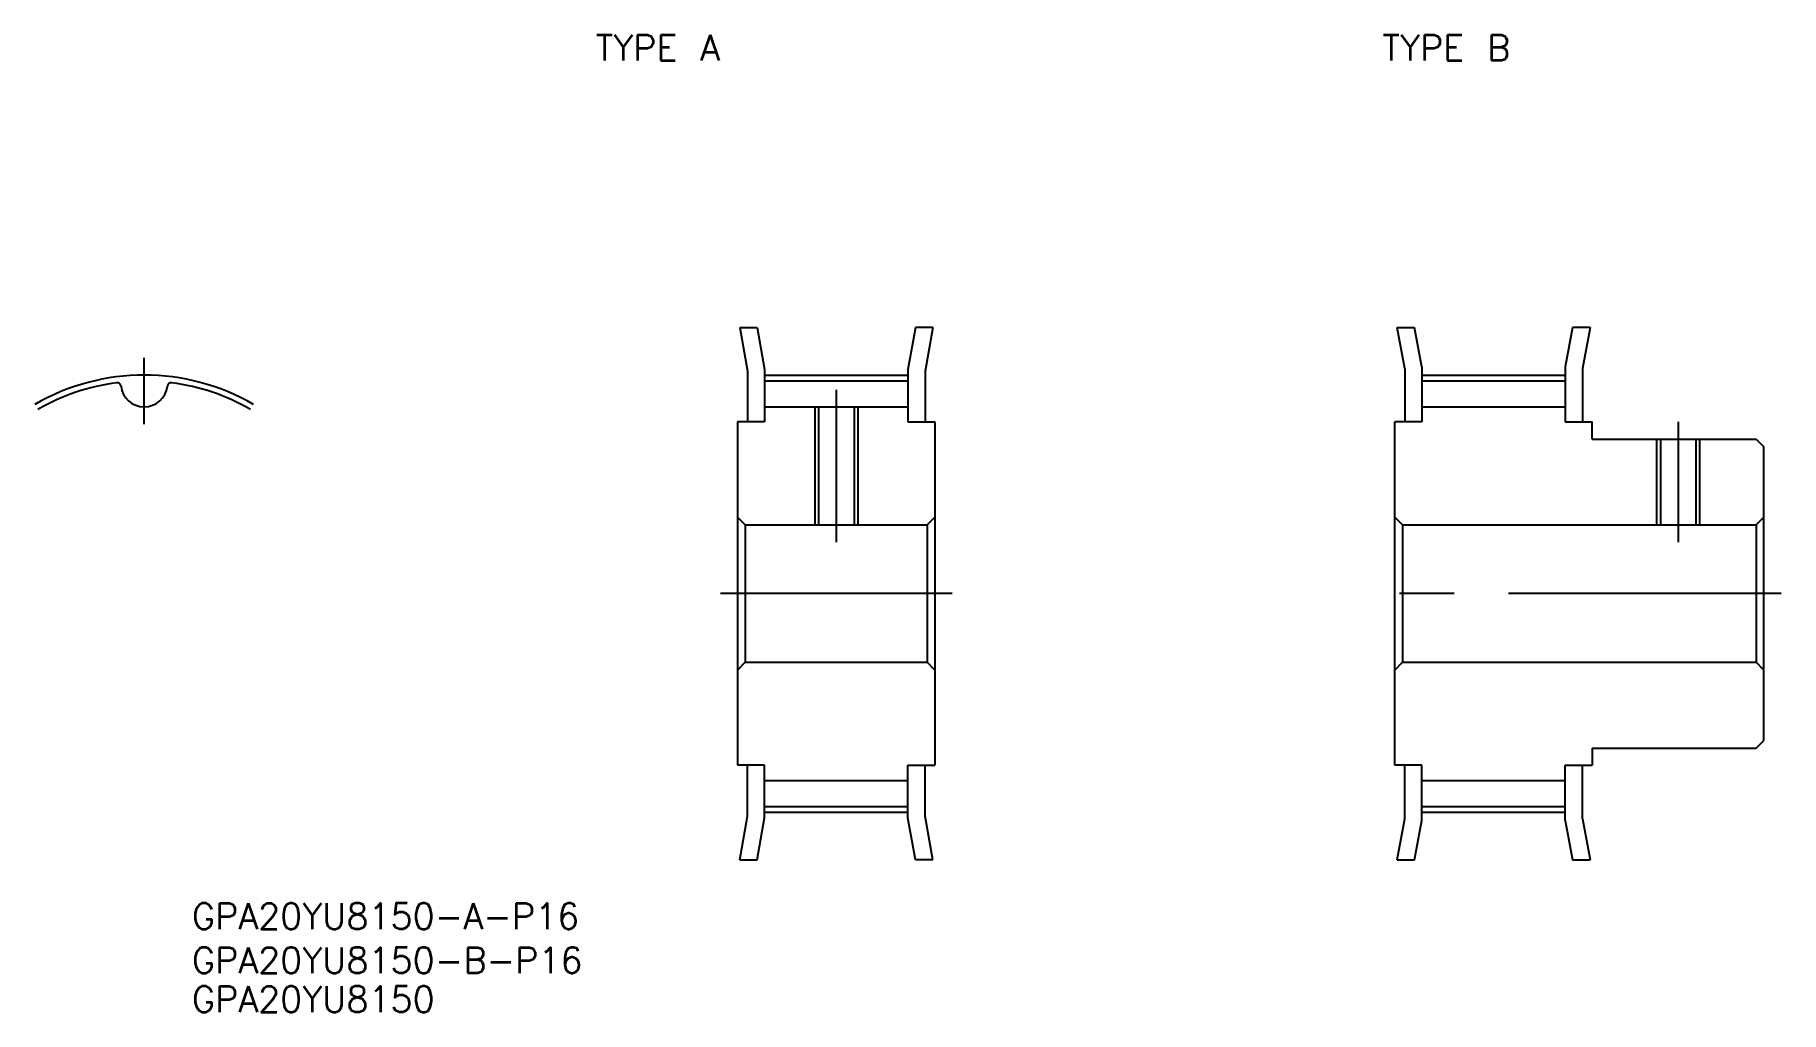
# Model space of a CAD drawing. Extents: x -13 to 191, y -49 to 65.
import ezdxf

# ---------------------------------------------------------------- set-up
doc = ezdxf.new("R2010")
doc.units = 0
doc.linetypes.add('CENTER', pattern=[50.8, 31.75, -6.35, 6.35, -6.35])
doc.layers.get('0').update_dxf_attribs({"linetype": 'CONTINUOUS'})
doc.layers.add('CENTER', color=1, linetype='CENTER')
doc.styles.get("Standard").update_dxf_attribs({"font": 'txt.shx', "height": 3, "bigfont": 'bigfont.shx'})

msp = doc.modelspace()

# ---------------------------------------------------------------- linework, layer by layer
at = {"color": 7, "linetype": 'CONTINUOUS'}
for p, q in [((69.39, 31), (71.42, 31)), ((69.39, 31), (70.29, 25.94)), ((71.42, 31), (72.29, 26.11)), ((89.86, 31), (88.99, 26.12)), ((91.89, 31), (89.86, 31)), ((91.89, 31), (90.99, 25.94)), ((145.98, 31), (148.01, 31)), ((146.88, 26.23), (145.98, 31)), ((148.88, 26.42), (148.01, 31)), ((166.44, 31), (165.58, 26.42)), ((168.48, 31), (166.44, 31)), ((168.48, 31), (167.58, 26.23)), ((70.29, 25.94), (70.29, 20)), ((72.29, 26.11), (72.29, 20)), ((72.29, 24.78), (88.99, 24.78)), ((88.99, 26.12), (88.99, 20)), ((90.99, 25.94), (90.99, 20)), ((146.88, 26.23), (146.88, 20)), ((148.88, 26.42), (148.88, 20)), ((148.88, 24.78), (165.58, 24.78)), ((165.58, 26.42), (165.58, 20)), ((167.58, 26.23), (167.58, 20)), ((72.29, 21.76), (88.99, 21.76)), ((78.57, 21.76), (78.57, 8)), ((82.71, 21.76), (82.71, 8)), ((148.88, 21.76), (165.58, 21.76)), ((69.14, 20), (69.14, -20)), ((72.29, 20), (69.14, 20)), ((88.99, 20), (92.14, 20)), ((92.14, 20), (92.14, -20)), ((145.73, -20), (145.73, 20)), ((148.88, 20), (145.73, 20)), ((165.58, 20), (168.73, 20)), ((168.73, 18), (168.73, 20)), ((168.73, 18), (187.82, 18)), ((176.66, 18), (176.66, 8)), ((180.8, 18), (180.8, 8)), ((187.82, 18), (188.73, 17.09)), ((188.73, -17.09), (188.73, 17.09)), ((69.14, 8.91), (70.04, 8)), ((92.14, 8.91), (91.23, 8)), ((145.73, 8.91), (146.63, 8)), ((188.73, 8.91), (187.82, 8)), ((70.04, 8), (91.23, 8)), ((70.04, 8), (70.04, -8)), ((91.23, 8), (91.23, -8)), ((146.63, 8), (187.82, 8)), ((146.63, 8), (146.63, -8)), ((187.82, 8), (187.82, -8)), ((69.14, -8.91), (70.04, -8)), ((70.04, -8), (91.23, -8)), ((92.14, -8.91), (91.23, -8)), ((145.73, -8.91), (146.63, -8)), ((146.63, -8), (187.82, -8)), ((188.73, -8.91), (187.82, -8)), ((168.73, -18), (187.82, -18)), ((168.73, -18), (168.73, -20)), ((187.82, -18), (188.73, -17.09)), ((72.29, -20), (69.14, -20)), ((70.29, -25.94), (70.29, -20)), ((72.29, -26.12), (72.29, -20)), ((88.99, -20), (92.14, -20)), ((88.99, -26.12), (88.99, -20)), ((90.99, -25.94), (90.99, -20)), ((148.88, -20), (145.73, -20)), ((146.88, -26.23), (146.88, -20)), ((148.88, -26.42), (148.88, -20)), ((165.58, -20), (168.73, -20)), ((165.58, -26.42), (165.58, -20)), ((167.58, -26.23), (167.58, -20)), ((72.29, -21.76), (88.99, -21.76)), ((148.88, -21.76), (165.58, -21.76)), ((69.39, -31), (70.29, -25.94)), ((71.42, -31), (72.29, -26.12)), ((72.29, -24.78), (88.99, -24.78)), ((89.86, -31), (88.99, -26.12)), ((91.89, -31), (90.99, -25.94)), ((145.98, -31), (146.88, -26.23)), ((148.01, -31), (148.88, -26.42)), ((148.88, -24.78), (165.58, -24.78)), ((165.58, -26.42), (166.44, -31)), ((167.58, -26.23), (168.48, -31)), ((69.39, -31), (71.42, -31)), ((91.89, -31), (89.86, -31)), ((145.98, -31), (148.01, -31)), ((166.44, -31), (168.48, -31))]:
    msp.add_line(p, q, dxfattribs=at)
at = {"color": 3, "linetype": 'CONTINUOUS'}
for p, q in [((78.14, 21.76), (78.14, 8)), ((83.14, 21.76), (83.14, 8)), ((176.23, 18), (176.23, 8)), ((181.23, 18), (181.23, 8))]:
    msp.add_line(p, q, dxfattribs=at)
at = {"color": 7, "linetype": 'CONTINUOUS'}
for centre, radius, start, end in [((0, 0), 24.78, 97.4422, 120), ((-3.15, 24.12), 0.453, 6.4447, 97.4422), ((3.15, 24.12), 0.453, 82.5578, 173.5553), ((0, 0), 24.78, 60, 82.5578), ((0, 24.48), 2.72, 186.4447, 353.5553)]:
    msp.add_arc(centre, radius, start, end, dxfattribs=at)
at = {"layer": 'CENTER', "color": 1, "linetype": 'CENTER'}
for p, q in [((0, 19.76), (0, 27.47)), ((72.29, 25.46), (88.99, 25.46)), ((148.88, 25.46), (165.58, 25.46)), ((80.64, 23.76), (80.64, 6)), ((178.73, 20), (178.73, 6)), ((94.14, 0), (67.14, 0)), ((190.73, 0), (143.73, 0)), ((72.29, -25.46), (88.99, -25.46)), ((148.88, -25.46), (165.58, -25.46))]:
    msp.add_line(p, q, dxfattribs=at)
msp.add_arc((0, 0), 25.46, 60, 120, dxfattribs=at)

# ---------------------------------------------------------------- texts
at = {"color": 7, "linetype": 'CONTINUOUS'}
for s, p in [('TYPE A', (52.6, 62.1)), ('TYPE B', (144.28, 62.1)), ('GPA20YU8150-A-P16', (5.56, -39.08)), ('GPA20YU8150-B-P16', (5.56, -44.21)), ('GPA20YU8150', (5.56, -48.75))]:
    msp.add_text(s, height=3, dxfattribs=at).set_placement(p)

doc.saveas('drawing.dxf')
